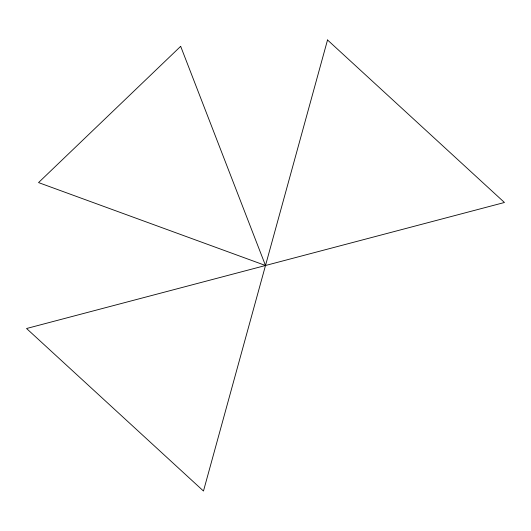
<?xml version="1.0" encoding="UTF-8"?>
<svg xmlns="http://www.w3.org/2000/svg" width="531" height="531" viewBox="0 0 531 531"><rect width="100%" height="100%" fill="white"/><g stroke="black" fill="none" stroke-linecap="round" stroke-linejoin="round"><path stroke-width="0.8" d="M327.527 39.978L203.473 491.022L26.55 328.51L504.45 202.49L327.527 39.978M180.673 46.336L38.544 182.591L265.5 265.5L180.673 46.336"/></g></svg>
